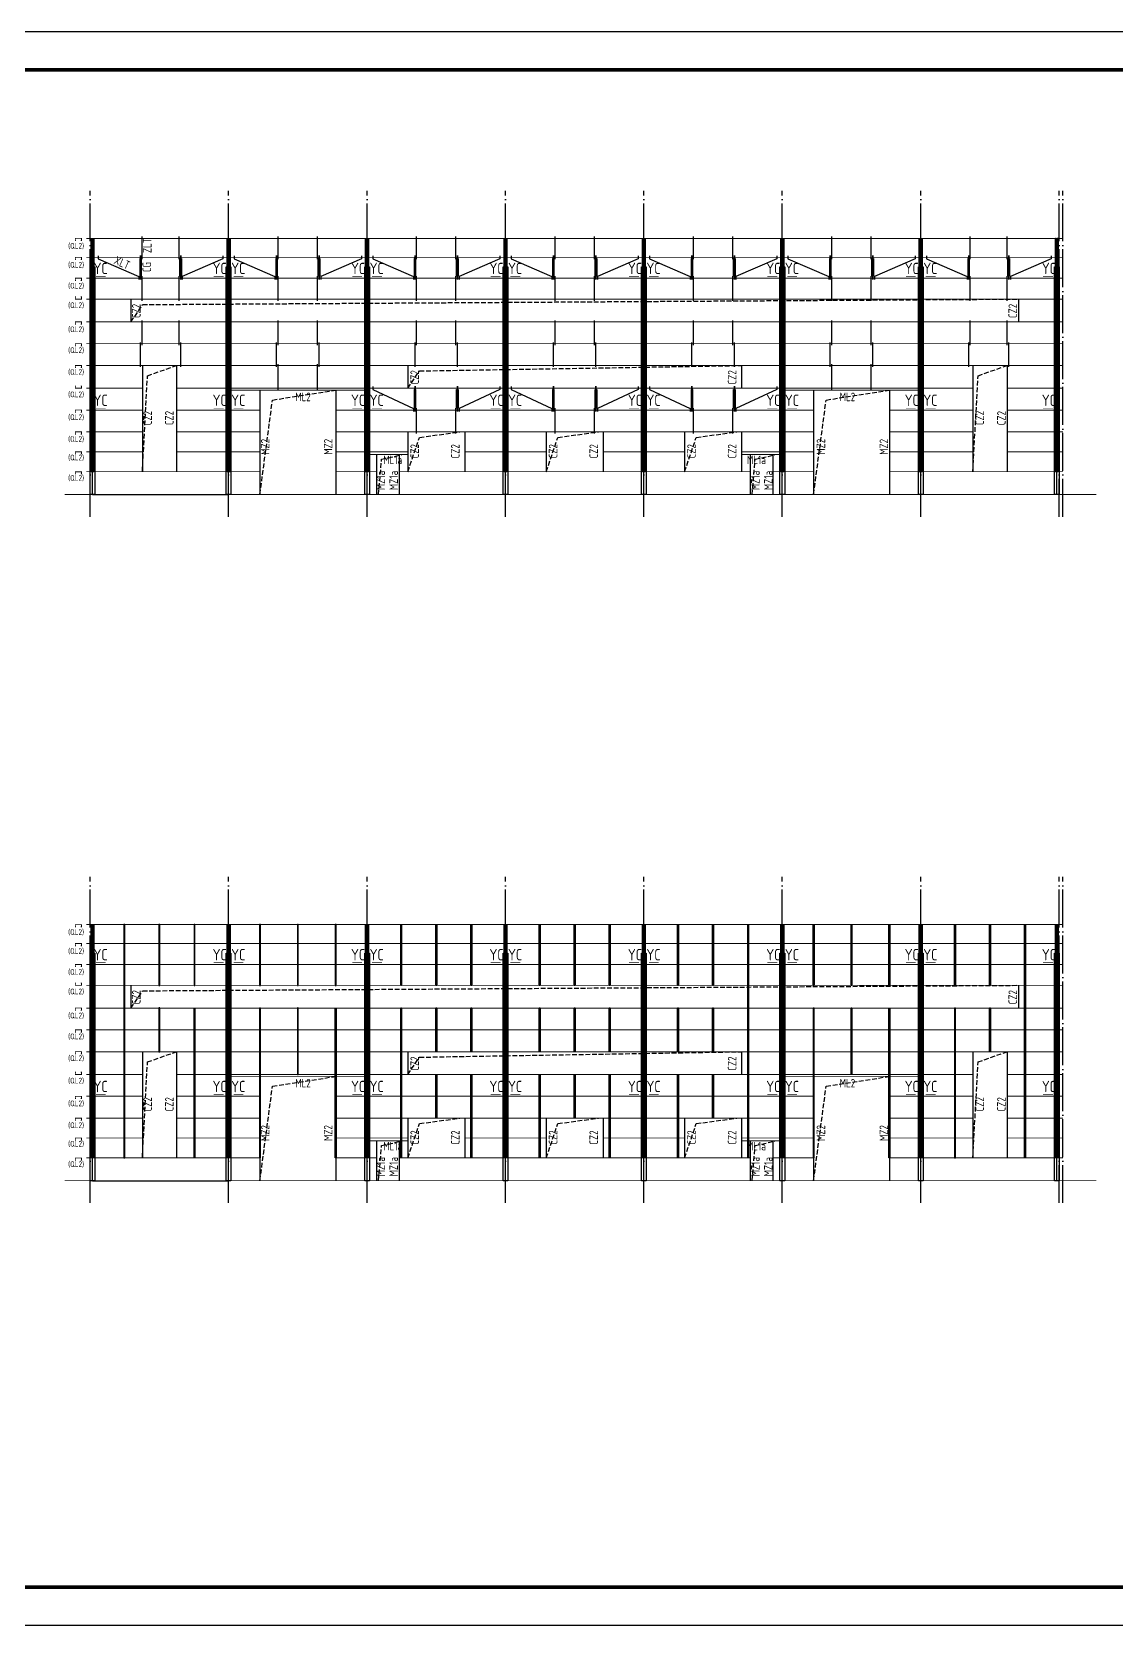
# Model space of a CAD drawing. Extents: x 69728788 to 150163257, y 20675998 to 43663798.
# Drawn here: x 75059999 to 75117182, y 21126288 to 21210288 of the extents above; entities that cross this region are included whole.
import ezdxf

# ---------------------------------------------------------------- set-up
doc = ezdxf.new("R2010")
doc.units = 0
doc.header["$LTSCALE"] = 1000
doc.header["$MEASUREMENT"] = 0
for name, pattern in [('CONTINOUS', [0]), ('DASH', [0.35, 0.25, -0.1]), ('DOTE', [2.42, 2, -0.2, 0.02, -0.2])]:
    doc.linetypes.add(name, pattern=pattern)
doc.layers.get('0').update_dxf_attribs({"linetype": 'CONTINUOUS'})
for name, color, linetype in [('03', 3, 'CONTINUOUS'), ('621', 2, 'CONTINUOUS'), ('AXIS', 3, 'CONTINUOUS'), ('DOTE', 251, 'DOTE'), ('PUB_TITLE', 4, 'CONTINUOUS'), ('TDB_文字', 3, 'CONTINUOUS'), ('TEXT', 7, 'CONTINUOUS'), ('屋面隅撑', 1, 'CONTINUOUS'), ('梁', 4, 'CONTINUOUS'), ('梁虚线', 134, 'DASH'), ('檩条拉条', 253, 'CONTINUOUS'), ('钢柱', 3, 'CONTINUOUS')]:
    doc.layers.add(name, color=color, linetype=linetype)
doc.styles.add('TSSD_Rein', font='atssdeng.shx', dxfattribs={"width": 0.7, "bigfont": 'atssdchn.shx'})

msp = doc.modelspace()

# ---------------------------------------------------------------- linework, layer by layer
at = {"const_width": 50}
for points in [[(75116130.8, 21185899.8), (75061723.5, 21185899.8)], [(75116130.8, 21149720.3), (75061723.5, 21149720.3)]]:
    msp.add_lwpolyline(points, dxfattribs=at)
at = {"layer": '03'}
for p, q in [((75063201.6, 21185899.8), (75070376.6, 21185899.8)), ((75063201.6, 21149720.3), (75070376.6, 21149720.3))]:
    msp.add_line(p, q, dxfattribs=at)
at = {"layer": '621', "const_width": 45}
for points in [[(75062573, 21199279.8), (75062613, 21199279.8), (75062613, 21199399.8), (75062293, 21199399.8), (75062293, 21199279.8), (75062333, 21199279.8)], [(75062573, 21198279.8), (75062613, 21198279.8), (75062613, 21198399.8), (75062293, 21198399.8), (75062293, 21198279.8), (75062333, 21198279.8)], [(75062573, 21197179.8), (75062613, 21197179.8), (75062613, 21197299.8), (75062293, 21197299.8), (75062293, 21197179.8), (75062333, 21197179.8)], [(75062573, 21196319.8), (75062613, 21196319.8), (75062613, 21196199.8), (75062293, 21196199.8), (75062293, 21196319.8), (75062333, 21196319.8)], [(75062573, 21194879.8), (75062613, 21194879.8), (75062613, 21194999.8), (75062293, 21194999.8), (75062293, 21194879.8), (75062333, 21194879.8)], [(75062573, 21193729.8), (75062613, 21193729.8), (75062613, 21193849.8), (75062293, 21193849.8), (75062293, 21193729.8), (75062333, 21193729.8)], [(75062573, 21192579.8), (75062613, 21192579.8), (75062613, 21192699.8), (75062293, 21192699.8), (75062293, 21192579.8), (75062333, 21192579.8)], [(75062573, 21191619.8), (75062613, 21191619.8), (75062613, 21191499.8), (75062293, 21191499.8), (75062293, 21191619.8), (75062333, 21191619.8)], [(75062573, 21190229.8), (75062613, 21190229.8), (75062613, 21190349.8), (75062293, 21190349.8), (75062293, 21190229.8), (75062333, 21190229.8)], [(75062573, 21189079.8), (75062613, 21189079.8), (75062613, 21189199.8), (75062293, 21189199.8), (75062293, 21189079.8), (75062333, 21189079.8)], [(75062573, 21188029.8), (75062613, 21188029.8), (75062613, 21188149.8), (75062293, 21188149.8), (75062293, 21188029.8), (75062333, 21188029.8)], [(75062573, 21186975.7), (75062613, 21186975.7), (75062613, 21187095.7), (75062293, 21187095.7), (75062293, 21186975.7), (75062333, 21186975.7)], [(75062573, 21163100.3), (75062613, 21163100.3), (75062613, 21163220.3), (75062293, 21163220.3), (75062293, 21163100.3), (75062333, 21163100.3)], [(75062573, 21162100.3), (75062613, 21162100.3), (75062613, 21162220.3), (75062293, 21162220.3), (75062293, 21162100.3), (75062333, 21162100.3)], [(75062573, 21161000.3), (75062613, 21161000.3), (75062613, 21161120.3), (75062293, 21161120.3), (75062293, 21161000.3), (75062333, 21161000.3)], [(75062573, 21160140.3), (75062613, 21160140.3), (75062613, 21160020.3), (75062293, 21160020.3), (75062293, 21160140.3), (75062333, 21160140.3)], [(75062573, 21158700.3), (75062613, 21158700.3), (75062613, 21158820.3), (75062293, 21158820.3), (75062293, 21158700.3), (75062333, 21158700.3)], [(75062573, 21157550.3), (75062613, 21157550.3), (75062613, 21157670.3), (75062293, 21157670.3), (75062293, 21157550.3), (75062333, 21157550.3)], [(75062573, 21156400.3), (75062613, 21156400.3), (75062613, 21156520.3), (75062293, 21156520.3), (75062293, 21156400.3), (75062333, 21156400.3)], [(75062573, 21155440.3), (75062613, 21155440.3), (75062613, 21155320.3), (75062293, 21155320.3), (75062293, 21155440.3), (75062333, 21155440.3)], [(75062573, 21154050.3), (75062613, 21154050.3), (75062613, 21154170.3), (75062293, 21154170.3), (75062293, 21154050.3), (75062333, 21154050.3)], [(75062573, 21152900.3), (75062613, 21152900.3), (75062613, 21153020.3), (75062293, 21153020.3), (75062293, 21152900.3), (75062333, 21152900.3)], [(75062573, 21151850.3), (75062613, 21151850.3), (75062613, 21151970.3), (75062293, 21151970.3), (75062293, 21151850.3), (75062333, 21151850.3)], [(75062573, 21150796.1), (75062613, 21150796.1), (75062613, 21150916.1), (75062293, 21150916.1), (75062293, 21150796.1), (75062333, 21150796.1)]]:
    msp.add_lwpolyline(points, dxfattribs=at)
at = {"layer": 'DOTE', "color": 25, "linetype": 'DOTE'}
for p, q in [((75063076.6, 21184726), (75063076.6, 21201911.2)), ((75070376.6, 21184726), (75070376.6, 21201911.2)), ((75077676.6, 21184726), (75077676.6, 21201911.2)), ((75084976.6, 21184726), (75084976.6, 21201911.2)), ((75092276.6, 21184726), (75092276.6, 21201911.2)), ((75099576.6, 21184726), (75099576.6, 21201911.2)), ((75106876.6, 21184726), (75106876.6, 21201911.2)), ((75114176.6, 21184726), (75114176.6, 21201911.2)), ((75114376.6, 21184726), (75114376.6, 21201911.2)), ((75063076.6, 21148546.4), (75063076.6, 21165731.6)), ((75070376.6, 21148546.4), (75070376.6, 21165731.6)), ((75077676.6, 21148546.4), (75077676.6, 21165731.6)), ((75084976.6, 21148546.4), (75084976.6, 21165731.6)), ((75092276.6, 21148546.4), (75092276.6, 21165731.6)), ((75099576.6, 21148546.4), (75099576.6, 21165731.6)), ((75106876.6, 21148546.4), (75106876.6, 21165731.6)), ((75114176.6, 21148546.4), (75114176.6, 21165731.6)), ((75114376.6, 21148546.4), (75114376.6, 21165731.6))]:
    msp.add_line(p, q, dxfattribs=at)
at = {"layer": 'PUB_TITLE'}
msp.add_lwpolyline([(75043830.5, 21126287.7), (75162630.5, 21126287.7), (75162630.5, 21210287.7), (75043830.5, 21210287.7)], close=True, dxfattribs=at)
at = {"layer": 'PUB_TITLE', "const_width": 200}
msp.add_lwpolyline([(75048830.5, 21128287.7), (75160630.5, 21128287.7), (75160630.5, 21208287.7), (75048830.5, 21208287.7)], close=True, dxfattribs=at)
at = {"layer": 'TDB_文字'}
for points in [[(75063126.6, 21199399.8), (75063176.6, 21199399.8), (75063176.6, 21187099.8), (75063126.6, 21187099.8)], [(75063226.6, 21199399.8), (75063276.6, 21199399.8), (75063276.6, 21187099.8), (75063226.6, 21187099.8)], [(75070301.6, 21199399.8), (75070351.6, 21199399.8), (75070351.6, 21187099.8), (75070301.6, 21187099.8)], [(75070401.6, 21199399.8), (75070451.6, 21199399.8), (75070451.6, 21187099.8), (75070401.6, 21187099.8)], [(75077601.6, 21199399.8), (75077651.6, 21199399.8), (75077651.6, 21187099.8), (75077601.6, 21187099.8)], [(75077701.6, 21199399.8), (75077751.6, 21199399.8), (75077751.6, 21187099.8), (75077701.6, 21187099.8)], [(75084901.6, 21199399.8), (75084951.6, 21199399.8), (75084951.6, 21187099.8), (75084901.6, 21187099.8)], [(75085001.6, 21199399.8), (75085051.6, 21199399.8), (75085051.6, 21187099.8), (75085001.6, 21187099.8)], [(75092201.6, 21199399.8), (75092251.6, 21199399.8), (75092251.6, 21187099.8), (75092201.6, 21187099.8)], [(75092301.6, 21199399.8), (75092351.6, 21199399.8), (75092351.6, 21187099.8), (75092301.6, 21187099.8)], [(75099501.6, 21199399.8), (75099551.6, 21199399.8), (75099551.6, 21187099.8), (75099501.6, 21187099.8)], [(75099601.6, 21199399.8), (75099651.6, 21199399.8), (75099651.6, 21187099.8), (75099601.6, 21187099.8)], [(75106801.6, 21199399.8), (75106851.6, 21199399.8), (75106851.6, 21187099.8), (75106801.6, 21187099.8)], [(75106901.6, 21199399.8), (75106951.6, 21199399.8), (75106951.6, 21187099.8), (75106901.6, 21187099.8)], [(75113976.6, 21199405.6), (75114026.6, 21199405.6), (75114026.6, 21187099.8), (75113976.6, 21187099.8)], [(75114076.6, 21199405.6), (75114126.6, 21199405.6), (75114126.6, 21187099.8), (75114076.6, 21187099.8)], [(75063126.6, 21163220.3), (75063176.6, 21163220.3), (75063176.6, 21150920.3), (75063126.6, 21150920.3)], [(75063226.6, 21163220.3), (75063276.6, 21163220.3), (75063276.6, 21150920.3), (75063226.6, 21150920.3)], [(75064901.6, 21163220.3), (75064851.6, 21163220.3), (75064851.6, 21150920.3), (75064901.6, 21150920.3)], [(75066751.6, 21163220.3), (75066701.6, 21163220.3), (75066701.6, 21160012.8), (75066751.6, 21160012.8)], [(75068601.6, 21163220.3), (75068551.6, 21163220.3), (75068551.6, 21160012.8), (75068601.6, 21160012.8)], [(75070301.6, 21163220.3), (75070351.6, 21163220.3), (75070351.6, 21150920.3), (75070301.6, 21150920.3)], [(75070401.6, 21163220.3), (75070451.6, 21163220.3), (75070451.6, 21150920.3), (75070401.6, 21150920.3)], [(75072051.6, 21163220.3), (75072001.6, 21163220.3), (75072001.6, 21160012.8), (75072051.6, 21160012.8)], [(75074051.6, 21163220.3), (75074001.6, 21163220.3), (75074001.6, 21160012.8), (75074051.6, 21160012.8)], [(75076051.6, 21163220.3), (75076001.6, 21163220.3), (75076001.6, 21160012.8), (75076051.6, 21160012.8)], [(75077601.6, 21163220.3), (75077651.6, 21163220.3), (75077651.6, 21150920.3), (75077601.6, 21150920.3)], [(75077701.6, 21163220.3), (75077751.6, 21163220.3), (75077751.6, 21150920.3), (75077701.6, 21150920.3)], [(75079451.6, 21163220.3), (75079501.6, 21163220.3), (75079501.6, 21160012.8), (75079451.6, 21160012.8)], [(75081301.6, 21163220.3), (75081351.6, 21163220.3), (75081351.6, 21160012.8), (75081301.6, 21160012.8)], [(75083151.6, 21163220.3), (75083201.6, 21163220.3), (75083201.6, 21160012.8), (75083151.6, 21160012.8)], [(75084901.6, 21163220.3), (75084951.6, 21163220.3), (75084951.6, 21150920.3), (75084901.6, 21150920.3)], [(75085001.6, 21163220.3), (75085051.6, 21163220.3), (75085051.6, 21150920.3), (75085001.6, 21150920.3)], [(75086751.6, 21163220.3), (75086801.6, 21163220.3), (75086801.6, 21160012.8), (75086751.6, 21160012.8)], [(75088601.6, 21163220.3), (75088651.6, 21163220.3), (75088651.6, 21160012.8), (75088601.6, 21160012.8)], [(75090451.6, 21163220.3), (75090501.6, 21163220.3), (75090501.6, 21160012.8), (75090451.6, 21160012.8)], [(75092201.6, 21163220.3), (75092251.6, 21163220.3), (75092251.6, 21150920.3), (75092201.6, 21150920.3)], [(75092301.6, 21163220.3), (75092351.6, 21163220.3), (75092351.6, 21150920.3), (75092301.6, 21150920.3)], [(75094051.6, 21163220.3), (75094101.6, 21163220.3), (75094101.6, 21160012.8), (75094051.6, 21160012.8)], [(75095901.6, 21163220.3), (75095951.6, 21163220.3), (75095951.6, 21160012.8), (75095901.6, 21160012.8)], [(75097751.6, 21163220.3), (75097801.6, 21163220.3), (75097801.6, 21150920.3), (75097751.6, 21150920.3)], [(75099501.6, 21163220.3), (75099551.6, 21163220.3), (75099551.6, 21150920.3), (75099501.6, 21150920.3)], [(75099601.6, 21163220.3), (75099651.6, 21163220.3), (75099651.6, 21150920.3), (75099601.6, 21150920.3)], [(75101201.6, 21163220.3), (75101251.6, 21163220.3), (75101251.6, 21160012.8), (75101201.6, 21160012.8)], [(75103201.6, 21163220.3), (75103251.6, 21163220.3), (75103251.6, 21160012.8), (75103201.6, 21160012.8)], [(75105201.6, 21163220.3), (75105251.6, 21163220.3), (75105251.6, 21160012.8), (75105201.6, 21160012.8)], [(75106801.6, 21163220.3), (75106851.6, 21163220.3), (75106851.6, 21150920.3), (75106801.6, 21150920.3)], [(75106901.6, 21163220.3), (75106951.6, 21163220.3), (75106951.6, 21150920.3), (75106901.6, 21150920.3)], [(75108651.6, 21163220.3), (75108701.6, 21163220.3), (75108701.6, 21160012.8), (75108651.6, 21160012.8)], [(75110501.6, 21163220.3), (75110551.6, 21163220.3), (75110551.6, 21160012.8), (75110501.6, 21160012.8)], [(75112351.6, 21163220.3), (75112401.6, 21163220.3), (75112401.6, 21150920.3), (75112351.6, 21150920.3)], [(75113976.6, 21163226.1), (75114026.6, 21163226.1), (75114026.6, 21150920.3), (75113976.6, 21150920.3)], [(75114076.6, 21163226.1), (75114126.6, 21163226.1), (75114126.6, 21150920.3), (75114076.6, 21150920.3)], [(75066751.6, 21158825.9), (75066701.6, 21158825.9), (75066701.6, 21156520.3), (75066751.6, 21156520.3)], [(75068551.6, 21158820.3), (75068601.6, 21158820.3), (75068601.6, 21150920.3), (75068551.6, 21150920.3)], [(75072051.6, 21158820.3), (75072001.6, 21158820.3), (75072001.6, 21150920.3), (75072051.6, 21150920.3)], [(75074051.6, 21158825.9), (75074001.6, 21158825.9), (75074001.6, 21155320.3), (75074051.6, 21155320.3)], [(75076001.6, 21158820.3), (75076051.6, 21158820.3), (75076051.6, 21150920.3), (75076001.6, 21150920.3)], [(75079451.6, 21158825.9), (75079501.6, 21158825.9), (75079501.6, 21150920.3), (75079451.6, 21150920.3)], [(75081301.6, 21158825.9), (75081351.6, 21158825.9), (75081351.6, 21156520.3), (75081301.6, 21156520.3)], [(75083151.6, 21158825.9), (75083201.6, 21158825.9), (75083201.6, 21156520.3), (75083151.6, 21156520.3)], [(75086751.6, 21158825.9), (75086801.6, 21158825.9), (75086801.6, 21156520.3), (75086751.6, 21156520.3)], [(75088601.6, 21158825.9), (75088651.6, 21158825.9), (75088651.6, 21156520.3), (75088601.6, 21156520.3)], [(75090451.6, 21158825.9), (75090501.6, 21158825.9), (75090501.6, 21156520.3), (75090451.6, 21156520.3)], [(75094051.6, 21158825.9), (75094101.6, 21158825.9), (75094101.6, 21156520.3), (75094051.6, 21156520.3)], [(75095901.6, 21158825.9), (75095951.6, 21158825.9), (75095951.6, 21156520.3), (75095901.6, 21156520.3)], [(75101251.6, 21158820.3), (75101201.6, 21158820.3), (75101201.6, 21150920.3), (75101251.6, 21150920.3)], [(75103201.6, 21158825.9), (75103251.6, 21158825.9), (75103251.6, 21155320.3), (75103201.6, 21155320.3)], [(75105201.6, 21158820.3), (75105251.6, 21158820.3), (75105251.6, 21150920.3), (75105201.6, 21150920.3)], [(75108701.6, 21158820.3), (75108651.6, 21158820.3), (75108651.6, 21150920.3), (75108701.6, 21150920.3)], [(75110501.6, 21158825.9), (75110551.6, 21158825.9), (75110551.6, 21156520.3), (75110501.6, 21156520.3)], [(75081301.6, 21155325.9), (75081351.6, 21155325.9), (75081351.6, 21153020.3), (75081301.6, 21153020.3)], [(75083151.6, 21155325.9), (75083201.6, 21155325.9), (75083201.6, 21150920.3), (75083151.6, 21150920.3)], [(75086751.6, 21155325.9), (75086801.6, 21155325.9), (75086801.6, 21150920.3), (75086751.6, 21150920.3)], [(75088601.6, 21155325.9), (75088651.6, 21155325.9), (75088651.6, 21153020.3), (75088601.6, 21153020.3)], [(75090451.6, 21155325.9), (75090501.6, 21155325.9), (75090501.6, 21150920.3), (75090451.6, 21150920.3)], [(75094051.6, 21155325.9), (75094101.6, 21155325.9), (75094101.6, 21150920.3), (75094051.6, 21150920.3)], [(75095901.6, 21155325.9), (75095951.6, 21155325.9), (75095951.6, 21153020.3), (75095901.6, 21153020.3)]]:
    msp.add_lwpolyline(points, close=True, dxfattribs=at)
at = {"layer": '屋面隅撑', "const_width": 30}
for points in [[(75063899.9, 21197399.8), (75063377.5, 21197399.8)], [(75069593.3, 21197399.8), (75070115.7, 21197399.8)], [(75071159.9, 21197399.8), (75070637.5, 21197399.8)], [(75076893.3, 21197399.8), (75077415.7, 21197399.8)], [(75078459.9, 21197399.8), (75077937.5, 21197399.8)], [(75084193.3, 21197399.8), (75084715.7, 21197399.8)], [(75085759.9, 21197399.8), (75085237.5, 21197399.8)], [(75091493.3, 21197399.8), (75092015.7, 21197399.8)], [(75093059.9, 21197399.8), (75092537.5, 21197399.8)], [(75098793.3, 21197399.8), (75099315.7, 21197399.8)], [(75100359.9, 21197399.8), (75099837.5, 21197399.8)], [(75106093.3, 21197399.8), (75106615.7, 21197399.8)], [(75107659.9, 21197399.8), (75107137.5, 21197399.8)], [(75113324, 21197399.8), (75113846.4, 21197399.8)], [(75063899.9, 21190449.8), (75063377.5, 21190449.8)], [(75069593.3, 21190449.8), (75070115.7, 21190449.8)], [(75071159.9, 21190449.8), (75070637.5, 21190449.8)], [(75076893.3, 21190449.8), (75077415.7, 21190449.8)], [(75078459.9, 21190449.8), (75077937.5, 21190449.8)], [(75084193.3, 21190449.8), (75084715.7, 21190449.8)], [(75085759.9, 21190449.8), (75085237.5, 21190449.8)], [(75091493.3, 21190449.8), (75092015.7, 21190449.8)], [(75093059.9, 21190449.8), (75092537.5, 21190449.8)], [(75098793.3, 21190449.8), (75099315.7, 21190449.8)], [(75100359.9, 21190449.8), (75099837.5, 21190449.8)], [(75106093.3, 21190449.8), (75106615.7, 21190449.8)], [(75107659.9, 21190449.8), (75107137.5, 21190449.8)], [(75113324, 21190449.8), (75113846.4, 21190449.8)], [(75063899.9, 21161220.2), (75063377.5, 21161220.2)], [(75069593.3, 21161220.2), (75070115.7, 21161220.2)], [(75071159.9, 21161220.2), (75070637.5, 21161220.2)], [(75076893.3, 21161220.2), (75077415.7, 21161220.2)], [(75078459.9, 21161220.2), (75077937.5, 21161220.2)], [(75084193.3, 21161220.2), (75084715.7, 21161220.2)], [(75085759.9, 21161220.2), (75085237.5, 21161220.2)], [(75091493.3, 21161220.2), (75092015.7, 21161220.2)], [(75093059.9, 21161220.2), (75092537.5, 21161220.2)], [(75098793.3, 21161220.2), (75099315.7, 21161220.2)], [(75100359.9, 21161220.2), (75099837.5, 21161220.2)], [(75106093.3, 21161220.2), (75106615.7, 21161220.2)], [(75107659.9, 21161220.2), (75107137.5, 21161220.2)], [(75113324, 21161220.2), (75113846.4, 21161220.2)], [(75063899.9, 21154270.2), (75063377.5, 21154270.2)], [(75069593.3, 21154270.2), (75070115.7, 21154270.2)], [(75071159.9, 21154270.2), (75070637.5, 21154270.2)], [(75076893.3, 21154270.2), (75077415.7, 21154270.2)], [(75078459.9, 21154270.2), (75077937.5, 21154270.2)], [(75084193.3, 21154270.2), (75084715.7, 21154270.2)], [(75085759.9, 21154270.2), (75085237.5, 21154270.2)], [(75091493.3, 21154270.2), (75092015.7, 21154270.2)], [(75093059.9, 21154270.2), (75092537.5, 21154270.2)], [(75098793.3, 21154270.2), (75099315.7, 21154270.2)], [(75100359.9, 21154270.2), (75099837.5, 21154270.2)], [(75106093.3, 21154270.2), (75106615.7, 21154270.2)], [(75107659.9, 21154270.2), (75107137.5, 21154270.2)], [(75113324, 21154270.2), (75113846.4, 21154270.2)]]:
    msp.add_lwpolyline(points, dxfattribs=at)
at = {"layer": '梁', "linetype": 'CONTINOUS'}
for p, q in [((75063201.6, 21185899.8), (75063201.6, 21199399.8)), ((75070376.6, 21185899.8), (75070376.6, 21199394)), ((75077676.6, 21185899.8), (75077676.6, 21199394)), ((75084976.6, 21185899.8), (75084976.6, 21199394)), ((75092276.6, 21185899.8), (75092276.6, 21199394)), ((75099576.6, 21185899.8), (75099576.6, 21199394)), ((75106876.6, 21185899.8), (75106876.6, 21199394)), ((75114051.6, 21185899.8), (75114051.6, 21199399.8)), ((75065226.6, 21196199.8), (75065226.6, 21194999.8)), ((75112026.6, 21196199.8), (75112026.6, 21194999.8)), ((75065826.6, 21192699.8), (75065826.6, 21187099.8)), ((75067626.6, 21192699.8), (75067626.6, 21187099.8)), ((75079826.6, 21192699.8), (75079826.6, 21191499.8)), ((75097426.6, 21192699.8), (75097426.6, 21191499.8)), ((75109626.6, 21192699.8), (75109626.6, 21187099.8)), ((75111426.6, 21192699.8), (75111426.6, 21187099.8)), ((75072026.6, 21191399.8), (75072026.6, 21185899.8)), ((75076026.6, 21191399.8), (75076026.6, 21185899.8)), ((75101226.6, 21191399.8), (75101226.6, 21185899.8)), ((75105226.6, 21191399.8), (75105226.6, 21185899.8)), ((75079826.6, 21189199.8), (75079826.6, 21187099.8)), ((75082826.6, 21189199.8), (75082826.6, 21187099.8)), ((75087126.6, 21189199.8), (75087126.6, 21187099.8)), ((75090126.6, 21189199.8), (75090126.6, 21187099.8)), ((75094426.6, 21189199.8), (75094426.6, 21187099.8)), ((75097426.6, 21189199.8), (75097426.6, 21187099.8)), ((75078176.5, 21187999.8), (75078176.5, 21185899.8)), ((75079376.5, 21187988.5), (75079376.5, 21185899.8)), ((75097876.7, 21187988.5), (75097876.7, 21185899.8)), ((75099076.7, 21187999.8), (75099076.7, 21185899.8)), ((75063201.6, 21149720.3), (75063201.6, 21163220.3)), ((75070376.6, 21149720.3), (75070376.6, 21163214.4)), ((75077676.6, 21149720.3), (75077676.6, 21163214.4)), ((75084976.6, 21149720.3), (75084976.6, 21163214.4)), ((75092276.6, 21149720.3), (75092276.6, 21163214.4)), ((75099576.6, 21149720.3), (75099576.6, 21163214.4)), ((75106876.6, 21149720.3), (75106876.6, 21163214.4)), ((75114051.6, 21149720.3), (75114051.6, 21163220.3)), ((75065226.6, 21160020.3), (75065226.6, 21158820.3)), ((75112026.6, 21160020.3), (75112026.6, 21158820.3)), ((75065826.6, 21156520.3), (75065826.6, 21150920.3)), ((75067626.6, 21156520.3), (75067626.6, 21150920.3)), ((75079826.6, 21156520.3), (75079826.6, 21155320.3)), ((75097426.6, 21156520.3), (75097426.6, 21155320.3)), ((75109626.6, 21156520.3), (75109626.6, 21150920.3)), ((75111426.6, 21156520.3), (75111426.6, 21150920.3)), ((75072026.6, 21155220.3), (75072026.6, 21149720.3)), ((75076026.6, 21155220.3), (75076026.6, 21149720.3)), ((75101226.6, 21155220.3), (75101226.6, 21149720.3)), ((75105226.6, 21155220.3), (75105226.6, 21149720.3)), ((75079826.6, 21153020.3), (75079826.6, 21150920.3)), ((75082826.6, 21153020.3), (75082826.6, 21150920.3)), ((75087126.6, 21153020.3), (75087126.6, 21150920.3)), ((75090126.6, 21153020.3), (75090126.6, 21150920.3)), ((75094426.6, 21153020.3), (75094426.6, 21150920.3)), ((75097426.6, 21153020.3), (75097426.6, 21150920.3)), ((75078176.5, 21151820.3), (75078176.5, 21149720.3)), ((75079376.5, 21151809), (75079376.5, 21149720.3)), ((75097876.7, 21151809), (75097876.7, 21149720.3)), ((75099076.7, 21151820.3), (75099076.7, 21149720.3))]:
    msp.add_line(p, q, dxfattribs=at)
at = {"layer": '梁', "linetype": 'CONTINOUS', "const_width": 50}
for points in [[(75114376.6, 21199399.8), (75062876.6, 21199399.8)], [(75114376.6, 21198399.8), (75062876.6, 21198399.8)], [(75114376.6, 21197299.8), (75062876.6, 21197299.8)], [(75114376.6, 21196199.8), (75062876.6, 21196199.8)], [(75114376.6, 21194999.8), (75062876.6, 21194999.8)], [(75114376.6, 21193849.8), (75062876.6, 21193849.8)], [(75114376.6, 21192699.8), (75062876.6, 21192699.8)], [(75065826.6, 21191499.8), (75062876.6, 21191499.8)], [(75109626.6, 21191499.8), (75067626.6, 21191499.8)], [(75114376.6, 21191499.8), (75111426.6, 21191499.8)], [(75070376.6, 21191400.4), (75077676.6, 21191400.4)], [(75106876.6, 21191400.4), (75099576.6, 21191400.4)], [(75065826.6, 21190349.8), (75062876.6, 21190349.8)], [(75072026.6, 21190349.8), (75067626.6, 21190349.8)], [(75101226.6, 21190349.8), (75076026.6, 21190349.8)], [(75109626.6, 21190349.8), (75105226.6, 21190349.8)], [(75114376.6, 21190349.8), (75111426.6, 21190349.8)], [(75065826.6, 21189199.8), (75062876.6, 21189199.8)], [(75072026.6, 21189199.8), (75067626.6, 21189199.8)], [(75101226.6, 21189199.8), (75076026.6, 21189199.8)], [(75109626.6, 21189199.8), (75105226.6, 21189199.8)], [(75114376.6, 21189199.8), (75111426.6, 21189199.8)], [(75065826.6, 21188149.8), (75062876.6, 21188149.8)], [(75072026.6, 21188149.8), (75067626.6, 21188149.8)], [(75079826.6, 21188149.8), (75076026.6, 21188149.8)], [(75087126.6, 21188149.8), (75082826.6, 21188149.8)], [(75094426.6, 21188149.8), (75090126.6, 21188149.8)], [(75101226.6, 21188149.8), (75097426.6, 21188149.8)], [(75109626.6, 21188149.8), (75105226.6, 21188149.8)], [(75114376.6, 21188149.8), (75111426.6, 21188149.8)], [(75079826.6, 21187999.8), (75077676.6, 21187999.8)], [(75097426.6, 21187999.8), (75099576.6, 21187999.8)], [(75072026.6, 21187099.8), (75062876.6, 21187099.8)], [(75078176.5, 21187099.8), (75076026.6, 21187099.8)], [(75097876.7, 21187099.8), (75079376.5, 21187099.8)], [(75101226.6, 21187099.8), (75099076.7, 21187099.8)], [(75114376.6, 21187099.8), (75105226.6, 21187099.8)], [(75114376.6, 21163220.3), (75062876.6, 21163220.3)], [(75114376.6, 21162220.3), (75062876.6, 21162220.3)], [(75114376.6, 21161120.3), (75062876.6, 21161120.3)], [(75114376.6, 21160020.3), (75062876.6, 21160020.3)], [(75114376.6, 21158820.3), (75062876.6, 21158820.3)], [(75114376.6, 21157670.3), (75062876.6, 21157670.3)], [(75114376.6, 21156520.3), (75062876.6, 21156520.3)], [(75065826.6, 21155320.3), (75062876.6, 21155320.3)], [(75109626.6, 21155320.3), (75067626.6, 21155320.3)], [(75070376.6, 21155220.9), (75077676.6, 21155220.9)], [(75106876.6, 21155220.9), (75099576.6, 21155220.9)], [(75114376.6, 21155320.3), (75111426.6, 21155320.3)], [(75065826.6, 21154170.3), (75062876.6, 21154170.3)], [(75072026.6, 21154170.3), (75067626.6, 21154170.3)], [(75101226.6, 21154170.3), (75076026.6, 21154170.3)], [(75109626.6, 21154170.3), (75105226.6, 21154170.3)], [(75114376.6, 21154170.3), (75111426.6, 21154170.3)], [(75065826.6, 21153020.3), (75062876.6, 21153020.3)], [(75072026.6, 21153020.3), (75067626.6, 21153020.3)], [(75101226.6, 21153020.3), (75076026.6, 21153020.3)], [(75109626.6, 21153020.3), (75105226.6, 21153020.3)], [(75114376.6, 21153020.3), (75111426.6, 21153020.3)], [(75065826.6, 21151970.3), (75062876.6, 21151970.3)], [(75072026.6, 21151970.3), (75067626.6, 21151970.3)], [(75079826.6, 21151970.3), (75076026.6, 21151970.3)], [(75079826.6, 21151820.3), (75077676.6, 21151820.3)], [(75087126.6, 21151970.3), (75082826.6, 21151970.3)], [(75094426.6, 21151970.3), (75090126.6, 21151970.3)], [(75101226.6, 21151970.3), (75097426.6, 21151970.3)], [(75097426.6, 21151820.3), (75099576.6, 21151820.3)], [(75109626.6, 21151970.3), (75105226.6, 21151970.3)], [(75114376.6, 21151970.3), (75111426.6, 21151970.3)], [(75072026.6, 21150920.3), (75062876.6, 21150920.3)], [(75078176.5, 21150920.3), (75076026.6, 21150920.3)], [(75097876.7, 21150920.3), (75079376.5, 21150920.3)], [(75101226.6, 21150920.3), (75099076.7, 21150920.3)], [(75114376.6, 21150920.3), (75105226.6, 21150920.3)]]:
    msp.add_lwpolyline(points, dxfattribs=at)
at = {"layer": '梁虚线'}
for points in [[(75065226.6, 21194999.8), (75065841.3, 21195909.9), (75112026.6, 21196199.8)], [(75065826.6, 21187099.8), (75066099.2, 21192161.5), (75067626.6, 21192699.8)], [(75079826.6, 21191499.8), (75080441.3, 21192409.9), (75097426.6, 21192699.8)], [(75109626.6, 21187099.8), (75109899.2, 21192161.5), (75111426.6, 21192699.8)], [(75072026.6, 21185899.8), (75072689.2, 21190876.4), (75076026.6, 21191399.8)], [(75101226.6, 21185899.8), (75101889.2, 21190876.4), (75105226.6, 21191399.8)], [(75079826.6, 21187099.8), (75080441.3, 21188909.9), (75082576.6, 21189199.8)], [(75087126.6, 21187099.8), (75087741.3, 21188909.9), (75089876.6, 21189199.8)], [(75094426.6, 21187099.8), (75095041.3, 21188909.9), (75097176.6, 21189199.8)], [(75078284.9, 21185899.8), (75078445.5, 21187753.9), (75079484.9, 21187988.5)], [(75097985, 21185899.8), (75098145.6, 21187753.9), (75099185, 21187988.5)], [(75065226.6, 21158820.3), (75065841.3, 21159730.3), (75112026.6, 21160020.3)], [(75065826.6, 21150920.3), (75066099.2, 21155981.9), (75067626.6, 21156520.3)], [(75079826.6, 21155320.3), (75080441.3, 21156230.3), (75097426.6, 21156520.3)], [(75109626.6, 21150920.3), (75109899.2, 21155981.9), (75111426.6, 21156520.3)], [(75072026.6, 21149720.3), (75072689.2, 21154696.8), (75076026.6, 21155220.3)], [(75101226.6, 21149720.3), (75101889.2, 21154696.8), (75105226.6, 21155220.3)], [(75079826.6, 21150920.3), (75080441.3, 21152730.3), (75082576.6, 21153020.3)], [(75087126.6, 21150920.3), (75087741.3, 21152730.3), (75089876.6, 21153020.3)], [(75094426.6, 21150920.3), (75095041.3, 21152730.3), (75097176.6, 21153020.3)], [(75078284.9, 21149720.3), (75078445.5, 21151574.3), (75079484.9, 21151809)], [(75097985, 21149720.3), (75098145.6, 21151574.3), (75099185, 21151809)]]:
    msp.add_lwpolyline(points, dxfattribs=at)
at = {"layer": '檩条拉条'}
for p, q in [((75065814.5, 21198307.6), (75065814.5, 21199500.7)), ((75067763.7, 21198307.6), (75067763.7, 21199500.7)), ((75072989.5, 21198307.6), (75072989.5, 21199500.7)), ((75075063.7, 21198307.6), (75075063.7, 21199500.7)), ((75080289.5, 21198307.6), (75080289.5, 21199500.7)), ((75082363.7, 21198307.6), (75082363.7, 21199500.7)), ((75087589.5, 21198307.6), (75087589.5, 21199500.7)), ((75089663.7, 21198307.6), (75089663.7, 21199500.7)), ((75094889.5, 21198307.6), (75094889.5, 21199500.7)), ((75096963.7, 21198307.6), (75096963.7, 21199500.7)), ((75102189.5, 21198307.6), (75102189.5, 21199500.7)), ((75104263.7, 21198307.6), (75104263.7, 21199500.7)), ((75109489.5, 21198307.6), (75109489.5, 21199500.7)), ((75111438.7, 21198307.6), (75111438.7, 21199500.7)), ((75065730.5, 21198500.7), (75065730.5, 21197227.6)), ((75065730.5, 21197227.6), (75065730.5, 21198500.7)), ((75067847.7, 21198500.7), (75067847.7, 21197227.6)), ((75067847.7, 21197227.6), (75067847.7, 21198500.7)), ((75072905.5, 21198500.7), (75072905.5, 21197227.6)), ((75072905.5, 21197227.6), (75072905.5, 21198500.7)), ((75075147.7, 21198500.7), (75075147.7, 21197227.6)), ((75075147.7, 21197227.6), (75075147.7, 21198500.7)), ((75080205.5, 21198500.7), (75080205.5, 21197227.6)), ((75080205.5, 21197227.6), (75080205.5, 21198500.7)), ((75082447.7, 21198500.7), (75082447.7, 21197227.6)), ((75082447.7, 21197227.6), (75082447.7, 21198500.7)), ((75087505.5, 21198500.7), (75087505.5, 21197227.6)), ((75087505.5, 21197227.6), (75087505.5, 21198500.7)), ((75089747.7, 21198500.7), (75089747.7, 21197227.6)), ((75089747.7, 21197227.6), (75089747.7, 21198500.7)), ((75094805.5, 21198500.7), (75094805.5, 21197227.6)), ((75094805.5, 21197227.6), (75094805.5, 21198500.7)), ((75097047.7, 21198500.7), (75097047.7, 21197227.6)), ((75097047.7, 21197227.6), (75097047.7, 21198500.7)), ((75102105.5, 21198500.7), (75102105.5, 21197227.6)), ((75102105.5, 21197227.6), (75102105.5, 21198500.7)), ((75104347.7, 21198500.7), (75104347.7, 21197227.6)), ((75104347.7, 21197227.6), (75104347.7, 21198500.7)), ((75109405.5, 21198500.7), (75109405.5, 21197227.6)), ((75109405.5, 21197227.6), (75109405.5, 21198500.7)), ((75111522.7, 21198500.7), (75111522.7, 21197227.6)), ((75111522.7, 21197227.6), (75111522.7, 21198500.7)), ((75065814.5, 21196107.6), (75065814.5, 21197400.7)), ((75067763.7, 21196107.6), (75067763.7, 21197400.7)), ((75072989.5, 21196107.6), (75072989.5, 21197400.7)), ((75075063.7, 21196107.6), (75075063.7, 21197400.7)), ((75080289.5, 21196107.6), (75080289.5, 21197400.7)), ((75082363.7, 21196107.6), (75082363.7, 21197400.7)), ((75087589.5, 21196107.6), (75087589.5, 21197400.7)), ((75089663.7, 21196107.6), (75089663.7, 21197400.7)), ((75094889.5, 21196107.6), (75094889.5, 21197400.7)), ((75096963.7, 21196107.6), (75096963.7, 21197400.7)), ((75102189.5, 21196107.6), (75102189.5, 21197400.7)), ((75104263.7, 21196107.6), (75104263.7, 21197400.7)), ((75109489.5, 21196107.6), (75109489.5, 21197400.7)), ((75111438.7, 21196107.6), (75111438.7, 21197400.7)), ((75065814.5, 21193774.7), (75065814.5, 21195067.9)), ((75067763.7, 21193774.7), (75067763.7, 21195067.9)), ((75072989.5, 21193774.7), (75072989.5, 21195067.9)), ((75075063.7, 21193774.7), (75075063.7, 21195067.9)), ((75080289.5, 21193774.7), (75080289.5, 21195067.9)), ((75082363.7, 21193774.7), (75082363.7, 21195067.9)), ((75087589.5, 21193774.7), (75087589.5, 21195067.9)), ((75089663.7, 21193774.7), (75089663.7, 21195067.9)), ((75094889.5, 21193774.7), (75094889.5, 21195067.9)), ((75096963.7, 21193774.7), (75096963.7, 21195067.9)), ((75102189.5, 21193774.7), (75102189.5, 21195067.9)), ((75104263.7, 21193774.7), (75104263.7, 21195067.9)), ((75109489.5, 21193774.7), (75109489.5, 21195067.9)), ((75111438.7, 21193774.7), (75111438.7, 21195067.9)), ((75065730.5, 21192624.7), (75065730.5, 21193917.9)), ((75067847.7, 21192624.7), (75067847.7, 21193917.9)), ((75072905.5, 21192624.7), (75072905.5, 21193917.9)), ((75075147.7, 21192624.7), (75075147.7, 21193917.9)), ((75080205.5, 21192624.7), (75080205.5, 21193917.9)), ((75082447.7, 21192624.7), (75082447.7, 21193917.9)), ((75087505.5, 21192624.7), (75087505.5, 21193917.9)), ((75089747.7, 21192624.7), (75089747.7, 21193917.9)), ((75094805.5, 21192624.7), (75094805.5, 21193917.9)), ((75097047.7, 21192624.7), (75097047.7, 21193917.9)), ((75102105.5, 21192624.7), (75102105.5, 21193917.9)), ((75104347.7, 21192624.7), (75104347.7, 21193917.9)), ((75109405.5, 21192624.7), (75109405.5, 21193917.9)), ((75111522.7, 21192624.7), (75111522.7, 21193917.9)), ((75072989.5, 21191424.7), (75072989.5, 21192767.9)), ((75075063.7, 21191424.7), (75075063.7, 21192767.9)), ((75102189.5, 21191424.7), (75102189.5, 21192767.9)), ((75104263.7, 21191424.7), (75104263.7, 21192767.9)), ((75080205.5, 21191600.7), (75080205.5, 21190277.6)), ((75080205.5, 21190277.6), (75080205.5, 21191600.7)), ((75082447.7, 21191600.7), (75082447.7, 21190277.6)), ((75082447.7, 21190277.6), (75082447.7, 21191600.7)), ((75087505.5, 21191600.7), (75087505.5, 21190277.6)), ((75087505.5, 21190277.6), (75087505.5, 21191600.7)), ((75089747.7, 21191600.7), (75089747.7, 21190277.6)), ((75089747.7, 21190277.6), (75089747.7, 21191600.7)), ((75094805.5, 21191600.7), (75094805.5, 21190277.6)), ((75094805.5, 21190277.6), (75094805.5, 21191600.7)), ((75097047.7, 21191600.7), (75097047.7, 21190277.6)), ((75097047.7, 21190277.6), (75097047.7, 21191600.7)), ((75080289.5, 21189107.6), (75080289.5, 21190450.7)), ((75082363.7, 21189107.6), (75082363.7, 21190450.7)), ((75087589.5, 21189107.6), (75087589.5, 21190450.7)), ((75089663.7, 21189107.6), (75089663.7, 21190450.7)), ((75094889.5, 21189107.6), (75094889.5, 21190450.7)), ((75096963.7, 21189107.6), (75096963.7, 21190450.7))]:
    msp.add_line(p, q, dxfattribs=at)
for points in [[(75063499.2, 21198487.6), (75063499.2, 21198327.6), (75065646.5, 21197387.6), (75065646.5, 21197227.6)], [(75070079, 21198487.6), (75070079, 21198327.6), (75067931.7, 21197387.6), (75067931.7, 21197227.6)], [(75070674.2, 21198487.6), (75070674.2, 21198327.6), (75072821.5, 21197387.6), (75072821.5, 21197227.6)], [(75077379, 21198487.6), (75077379, 21198327.6), (75075231.7, 21197387.6), (75075231.7, 21197227.6)], [(75077974.2, 21198487.6), (75077974.2, 21198327.6), (75080121.5, 21197387.6), (75080121.5, 21197227.6)], [(75084679, 21198487.6), (75084679, 21198327.6), (75082531.7, 21197387.6), (75082531.7, 21197227.6)], [(75085274.2, 21198487.6), (75085274.2, 21198327.6), (75087421.5, 21197387.6), (75087421.5, 21197227.6)], [(75091979, 21198487.6), (75091979, 21198327.6), (75089831.7, 21197387.6), (75089831.7, 21197227.6)], [(75092574.2, 21198487.6), (75092574.2, 21198327.6), (75094721.5, 21197387.6), (75094721.5, 21197227.6)], [(75099279, 21198487.6), (75099279, 21198327.6), (75097131.7, 21197387.6), (75097131.7, 21197227.6)], [(75099874.2, 21198487.6), (75099874.2, 21198327.6), (75102021.5, 21197387.6), (75102021.5, 21197227.6)], [(75106579, 21198487.6), (75106579, 21198327.6), (75104431.7, 21197387.6), (75104431.7, 21197227.6)], [(75107174.2, 21198487.6), (75107174.2, 21198327.6), (75109321.5, 21197387.6), (75109321.5, 21197227.6)], [(75113754, 21198487.6), (75113754, 21198327.6), (75111606.7, 21197387.6), (75111606.7, 21197227.6)], [(75077974.2, 21191587.6), (75077974.2, 21191427.6), (75080121.5, 21190437.6), (75080121.5, 21190277.6)], [(75084679, 21191587.6), (75084679, 21191427.6), (75082531.7, 21190437.6), (75082531.7, 21190277.6)], [(75085274.2, 21191587.6), (75085274.2, 21191427.6), (75087421.5, 21190437.6), (75087421.5, 21190277.6)], [(75091979, 21191587.6), (75091979, 21191427.6), (75089831.7, 21190437.6), (75089831.7, 21190277.6)], [(75092574.2, 21191587.6), (75092574.2, 21191427.6), (75094721.5, 21190437.6), (75094721.5, 21190277.6)], [(75099279, 21191587.6), (75099279, 21191427.6), (75097131.7, 21190437.6), (75097131.7, 21190277.6)]]:
    msp.add_lwpolyline(points, dxfattribs=at)
for points in [[(75065775.9, 21198340.7), (75065689.4, 21198340.7), (75065689.4, 21197400.7), (75065775.9, 21197400.7)], [(75067802.3, 21198340.7), (75067888.8, 21198340.7), (75067888.8, 21197400.7), (75067802.3, 21197400.7)], [(75072950.9, 21198340.7), (75072864.4, 21198340.7), (75072864.4, 21197400.7), (75072950.9, 21197400.7)], [(75075102.3, 21198340.7), (75075188.8, 21198340.7), (75075188.8, 21197400.7), (75075102.3, 21197400.7)], [(75080250.9, 21198340.7), (75080164.4, 21198340.7), (75080164.4, 21197400.7), (75080250.9, 21197400.7)], [(75082402.3, 21198340.7), (75082488.8, 21198340.7), (75082488.8, 21197400.7), (75082402.3, 21197400.7)], [(75087550.9, 21198340.7), (75087464.4, 21198340.7), (75087464.4, 21197400.7), (75087550.9, 21197400.7)], [(75089702.3, 21198340.7), (75089788.8, 21198340.7), (75089788.8, 21197400.7), (75089702.3, 21197400.7)], [(75094850.9, 21198340.7), (75094764.4, 21198340.7), (75094764.4, 21197400.7), (75094850.9, 21197400.7)], [(75097002.3, 21198340.7), (75097088.8, 21198340.7), (75097088.8, 21197400.7), (75097002.3, 21197400.7)], [(75102150.9, 21198340.7), (75102064.4, 21198340.7), (75102064.4, 21197400.7), (75102150.9, 21197400.7)], [(75104302.3, 21198340.7), (75104388.8, 21198340.7), (75104388.8, 21197400.7), (75104302.3, 21197400.7)], [(75109450.9, 21198340.7), (75109364.4, 21198340.7), (75109364.4, 21197400.7), (75109450.9, 21197400.7)], [(75111477.3, 21198340.7), (75111563.8, 21198340.7), (75111563.8, 21197400.7), (75111477.3, 21197400.7)], [(75080250.9, 21191440.7), (75080164.4, 21191440.7), (75080164.4, 21190450.7), (75080250.9, 21190450.7)], [(75082402.3, 21191440.7), (75082488.8, 21191440.7), (75082488.8, 21190450.7), (75082402.3, 21190450.7)], [(75087550.9, 21191440.7), (75087464.4, 21191440.7), (75087464.4, 21190450.7), (75087550.9, 21190450.7)], [(75089702.3, 21191440.7), (75089788.8, 21191440.7), (75089788.8, 21190450.7), (75089702.3, 21190450.7)], [(75094850.9, 21191440.7), (75094764.4, 21191440.7), (75094764.4, 21190450.7), (75094850.9, 21190450.7)], [(75097002.3, 21191440.7), (75097088.8, 21191440.7), (75097088.8, 21190450.7), (75097002.3, 21190450.7)]]:
    msp.add_lwpolyline(points, close=True, dxfattribs=at)
at = {"layer": '钢柱', "color": 6}
for points in [[(75063076.6, 21197899.8), (75063326.6, 21197899.8), (75063326.6, 21185899.8), (75063076.6, 21185899.8)], [(75070251.6, 21197899.8), (75070501.6, 21197899.8), (75070501.6, 21185899.8), (75070251.6, 21185899.8)], [(75077551.6, 21197899.8), (75077801.6, 21197899.8), (75077801.6, 21185899.8), (75077551.6, 21185899.8)], [(75084851.6, 21197899.8), (75085101.6, 21197899.8), (75085101.6, 21185899.8), (75084851.6, 21185899.8)], [(75092151.6, 21197899.8), (75092401.6, 21197899.8), (75092401.6, 21185899.8), (75092151.6, 21185899.8)], [(75099451.6, 21197899.8), (75099701.6, 21197899.8), (75099701.6, 21185899.8), (75099451.6, 21185899.8)], [(75106751.6, 21197899.8), (75107001.6, 21197899.8), (75107001.6, 21185899.8), (75106751.6, 21185899.8)], [(75113926.6, 21197899.8), (75114176.6, 21197899.8), (75114176.6, 21185899.8), (75113926.6, 21185899.8)], [(75063076.6, 21161720.3), (75063326.6, 21161720.3), (75063326.6, 21149720.3), (75063076.6, 21149720.3)], [(75070251.6, 21161720.3), (75070501.6, 21161720.3), (75070501.6, 21149720.3), (75070251.6, 21149720.3)], [(75077551.6, 21161720.3), (75077801.6, 21161720.3), (75077801.6, 21149720.3), (75077551.6, 21149720.3)], [(75084851.6, 21161720.3), (75085101.6, 21161720.3), (75085101.6, 21149720.3), (75084851.6, 21149720.3)], [(75092151.6, 21161720.3), (75092401.6, 21161720.3), (75092401.6, 21149720.3), (75092151.6, 21149720.3)], [(75099451.6, 21161720.3), (75099701.6, 21161720.3), (75099701.6, 21149720.3), (75099451.6, 21149720.3)], [(75106751.6, 21161720.3), (75107001.6, 21161720.3), (75107001.6, 21149720.3), (75106751.6, 21149720.3)], [(75113926.6, 21161720.3), (75114176.6, 21161720.3), (75114176.6, 21149720.3), (75113926.6, 21149720.3)]]:
    msp.add_lwpolyline(points, close=True, dxfattribs=at)

# ---------------------------------------------------------------- texts
at = {"layer": 'AXIS', "style": 'TSSD_Rein', "width": 0.8}
for p in [(75061912.5, 21198856.6), (75061912.5, 21197856.6), (75061912.5, 21196756.6), (75061912.5, 21195725.5), (75061912.5, 21194456.6), (75061912.5, 21193356.6), (75061912.5, 21192206.6), (75061912.5, 21191025.5), (75061912.5, 21189822.9), (75061912.5, 21188672.9), (75061912.5, 21187696), (75061912.5, 21186621.5), (75061912.5, 21162677.1), (75061912.5, 21161677.1), (75061912.5, 21160577.1), (75061912.5, 21159545.9), (75061912.5, 21158277.1), (75061912.5, 21157177.1), (75061912.5, 21156027.1), (75061912.5, 21154845.9), (75061912.5, 21153643.4), (75061912.5, 21152493.4), (75061912.5, 21151516.5), (75061912.5, 21150442)]:
    msp.add_text('(QL2)', height=300, dxfattribs=at).set_placement(p)
at = {"layer": 'TEXT', "style": 'TSSD_Rein', "width": 0.8}
for s, rotation, p in [('ZLT ', 90, (75066310.9, 21198626.6)), ('XLT ', 335.902986, (75064287.3, 21198081)), ('CG ', 90, (75066285, 21197618.5)), ('CZ2', 90, (75065731.3, 21195196.5)), ('CZ2', 90, (75111954.5, 21195196.5)), ('CZ2', 90, (75080412.3, 21191699.3)), ('CZ2', 90, (75097154.5, 21191696.5)), ('CZ2', 90, (75066331.3, 21189548)), ('CZ2', 90, (75067473.6, 21189550.8)), ('CZ2', 90, (75110212.3, 21189550.8)), ('CZ2', 90, (75111354.5, 21189548)), ('MZ2', 90, (75072531.3, 21187986.6)), ('MZ2', 90, (75075849.2, 21187989.4)), ('CZ2', 90, (75080412.3, 21187800.1)), ('CZ2', 90, (75082554.5, 21187797.4)), ('CZ2', 90, (75087712.3, 21187800.1)), ('CZ2', 90, (75089854.5, 21187797.4)), ('CZ2', 90, (75095012.3, 21187800.1)), ('CZ2', 90, (75097154.5, 21187797.4)), ('MZ2', 90, (75101836.7, 21187989.4)), ('MZ2', 90, (75105154.5, 21187986.6)), ('MZ1a', 90, (75078623, 21186124)), ('MZ1a', 90, (75079304.5, 21186124)), ('MZ1a', 90, (75098381.4, 21186124)), ('MZ1a', 90, (75099062.9, 21186124)), ('CZ2', 90, (75065731.3, 21159017)), ('CZ2', 90, (75111954.5, 21159017)), ('CZ2', 90, (75080412.3, 21155519.7)), ('CZ2', 90, (75097154.5, 21155517)), ('CZ2', 90, (75066331.3, 21153368.4)), ('CZ2', 90, (75067473.6, 21153371.2)), ('CZ2', 90, (75110212.3, 21153371.2)), ('CZ2', 90, (75111354.5, 21153368.4)), ('MZ2', 90, (75072531.3, 21151807.1)), ('MZ2', 90, (75075849.2, 21151809.8)), ('CZ2', 90, (75080412.3, 21151620.6)), ('CZ2', 90, (75082554.5, 21151617.8)), ('CZ2', 90, (75087712.3, 21151620.6)), ('CZ2', 90, (75089854.5, 21151617.8)), ('CZ2', 90, (75095012.3, 21151620.6)), ('CZ2', 90, (75097154.5, 21151617.8)), ('MZ2', 90, (75101836.7, 21151809.8)), ('MZ2', 90, (75105154.5, 21151807.1)), ('MZ1a', 90, (75078623, 21149944.5)), ('MZ1a', 90, (75079304.5, 21149944.5)), ('MZ1a', 90, (75098381.4, 21149944.5)), ('MZ1a', 90, (75099062.9, 21149944.5))]:
    msp.add_text(s, height=450, rotation=rotation, dxfattribs=at).set_placement(p)
for s, p in [('ML2', (75073889.3, 21190817.3)), ('ML2', (75073889.3, 21190817.3)), ('ML2', (75102602.3, 21190817.3)), ('ML1a', (75078529.7, 21187497.5)), ('ML1a', (75097712.7, 21187497.5)), ('ML2', (75073889.3, 21154637.8)), ('ML2', (75073889.3, 21154637.8)), ('ML2', (75102602.3, 21154637.8)), ('ML1a', (75078529.7, 21151318)), ('ML1a', (75097712.7, 21151318))]:
    msp.add_text(s, height=450, dxfattribs=at).set_placement(p)
at = {"layer": '屋面隅撑', "color": 3, "style": 'TSSD_Rein', "width": 0.8}
for p in [(75063254.8, 21197515.8), (75069534, 21197515.8), (75070514.7, 21197515.8), (75076834, 21197515.8), (75077814.7, 21197515.8), (75084134, 21197515.8), (75085114.7, 21197515.8), (75091434, 21197515.8), (75092414.7, 21197515.8), (75098734, 21197515.8), (75099714.7, 21197515.8), (75106034, 21197515.8), (75107014.7, 21197515.8), (75113264.7, 21197515.8), (75063254.8, 21190565.8), (75069534, 21190565.8), (75070514.7, 21190565.8), (75076834, 21190565.8), (75077814.7, 21190565.8), (75084134, 21190565.8), (75085114.7, 21190565.8), (75091434, 21190565.8), (75092414.7, 21190565.8), (75098734, 21190565.8), (75099714.7, 21190565.8), (75106034, 21190565.8), (75107014.7, 21190565.8), (75113264.7, 21190565.8), (75063254.8, 21161336.3), (75069534, 21161336.3), (75070514.7, 21161336.3), (75076834, 21161336.3), (75077814.7, 21161336.3), (75084134, 21161336.3), (75085114.7, 21161336.3), (75091434, 21161336.3), (75092414.7, 21161336.3), (75098734, 21161336.3), (75099714.7, 21161336.3), (75106034, 21161336.3), (75107014.7, 21161336.3), (75113264.7, 21161336.3), (75063254.8, 21154386.3), (75069534, 21154386.3), (75070514.7, 21154386.3), (75076834, 21154386.3), (75077814.7, 21154386.3), (75084134, 21154386.3), (75085114.7, 21154386.3), (75091434, 21154386.3), (75092414.7, 21154386.3), (75098734, 21154386.3), (75099714.7, 21154386.3), (75106034, 21154386.3), (75107014.7, 21154386.3), (75113264.7, 21154386.3)]:
    msp.add_text('YC', height=600, dxfattribs=at).set_placement(p)

doc.saveas('drawing.dxf')
